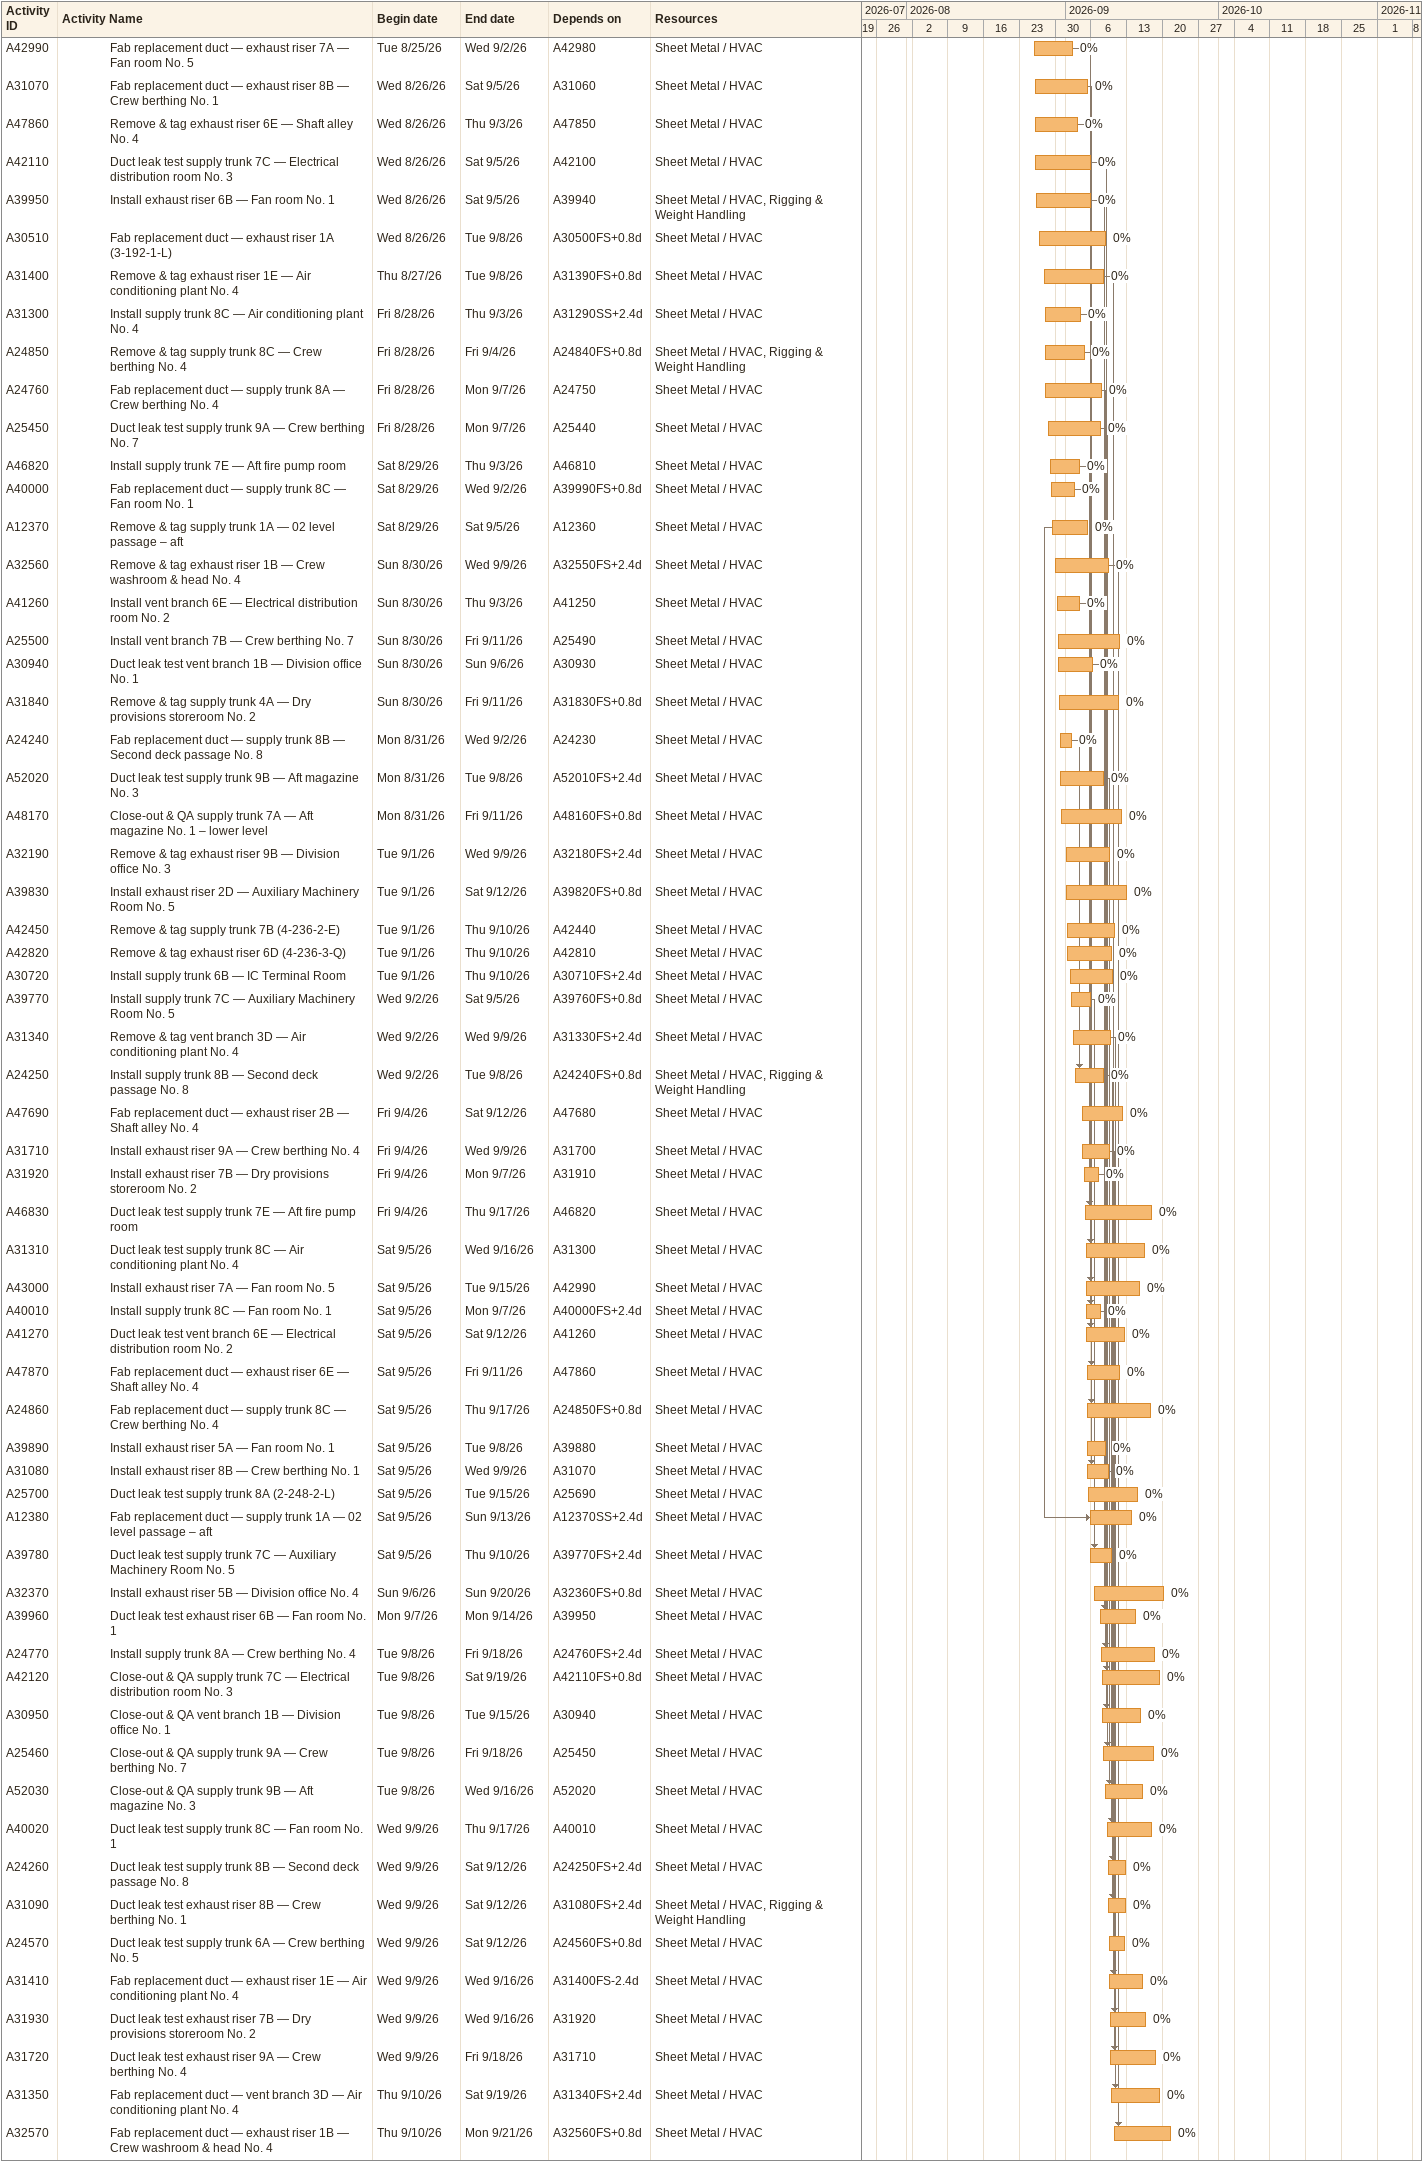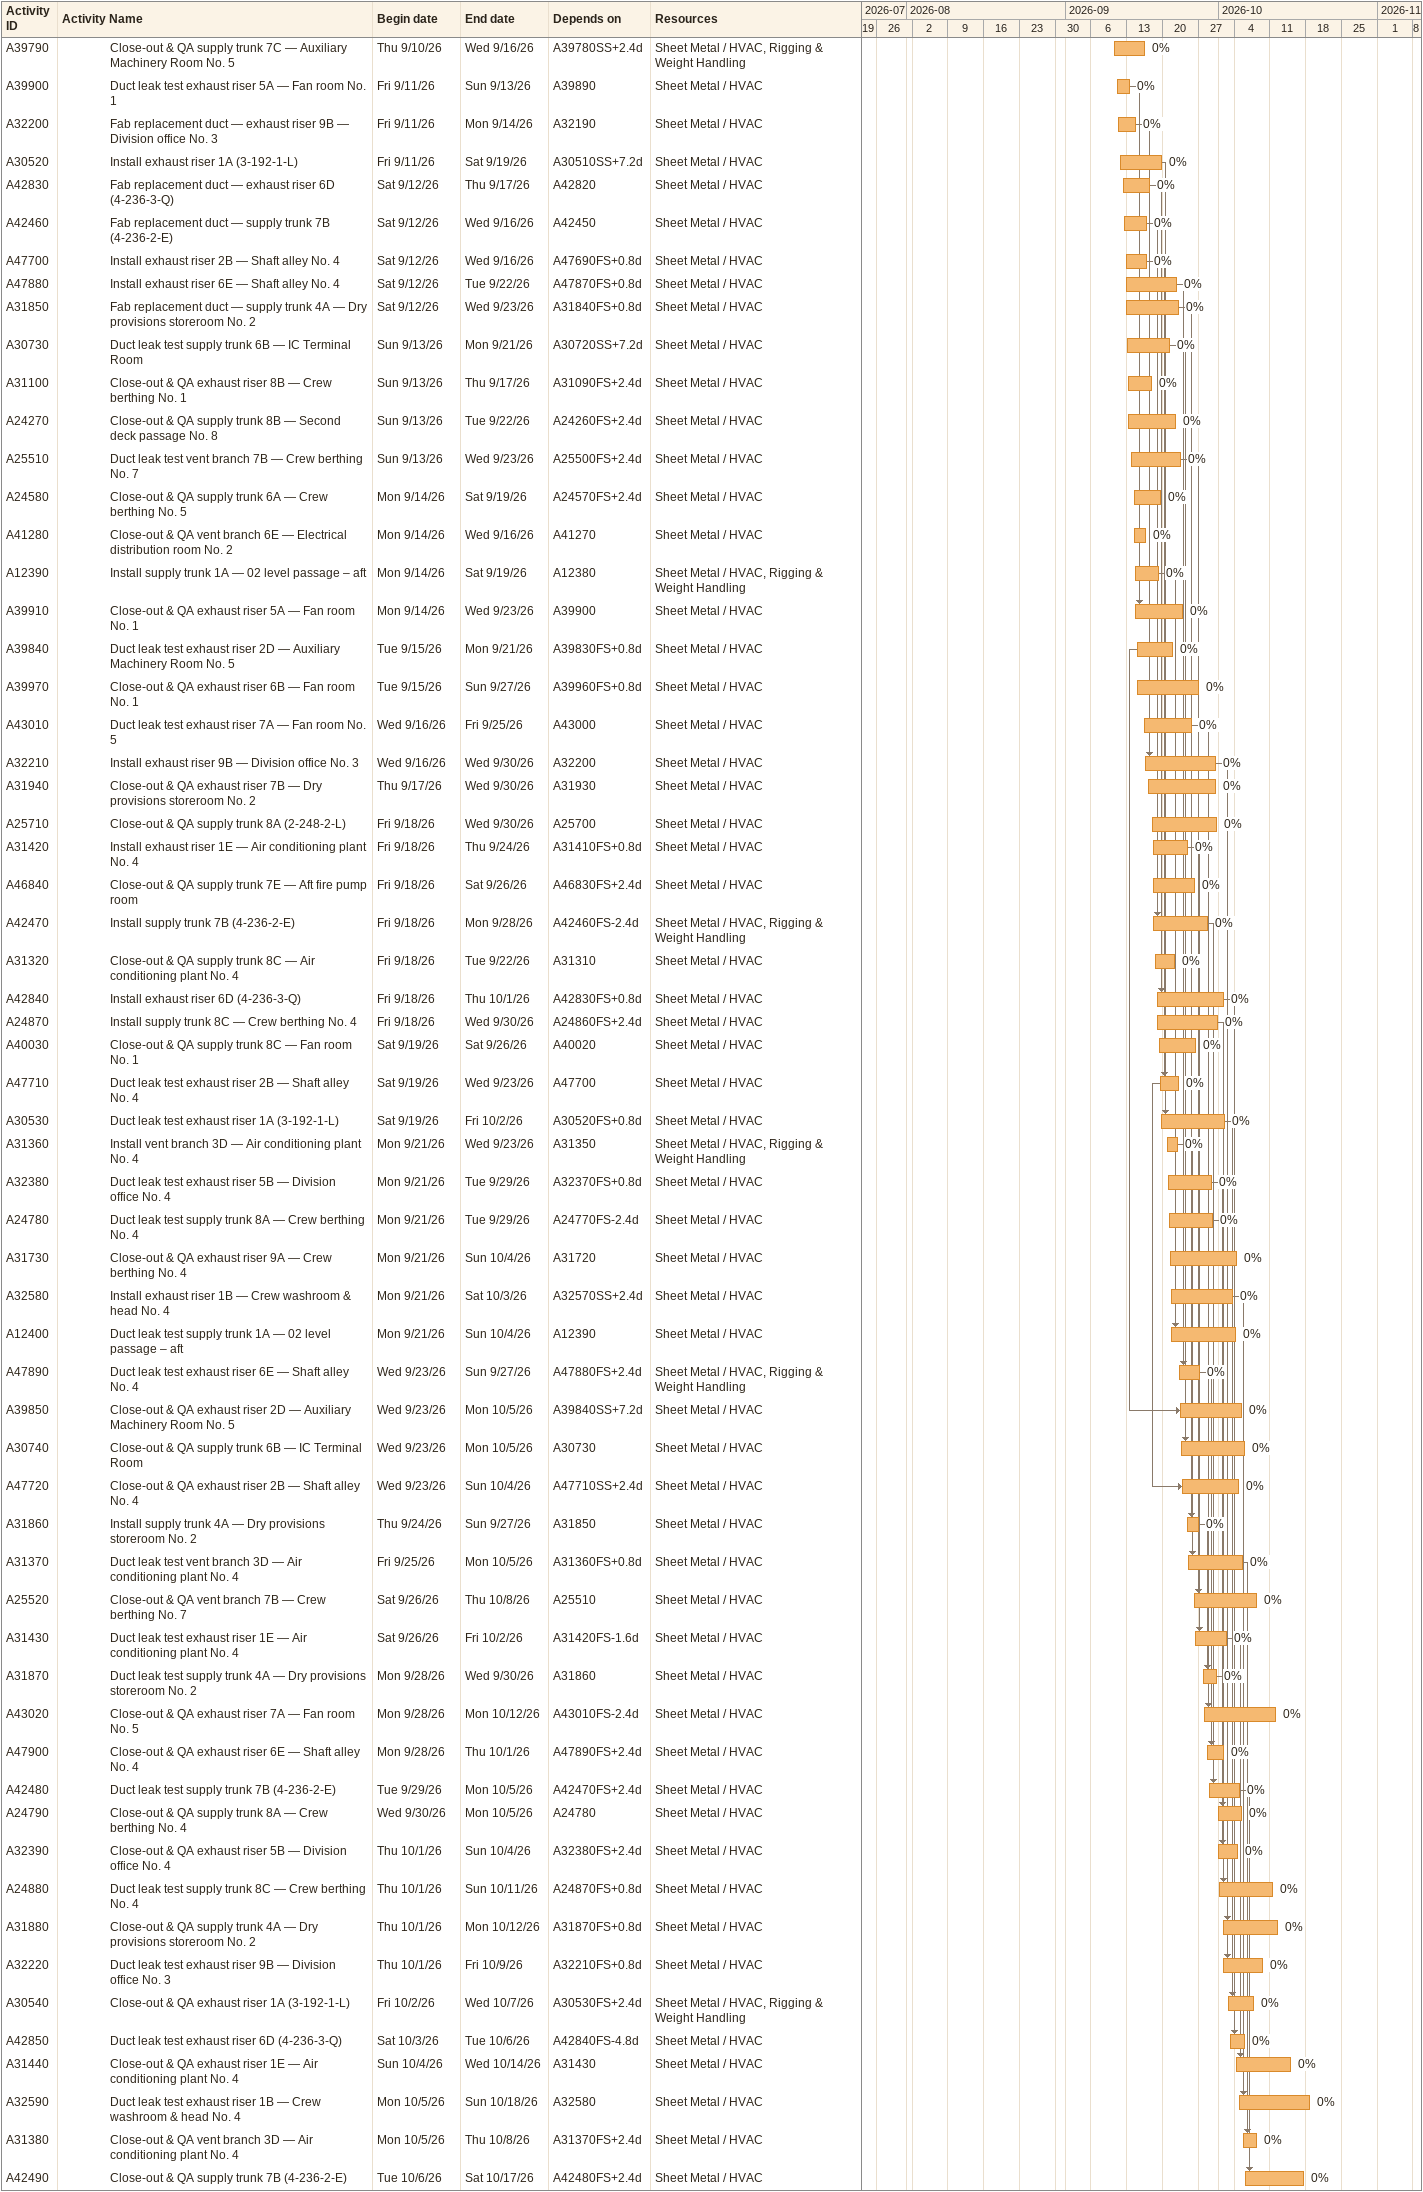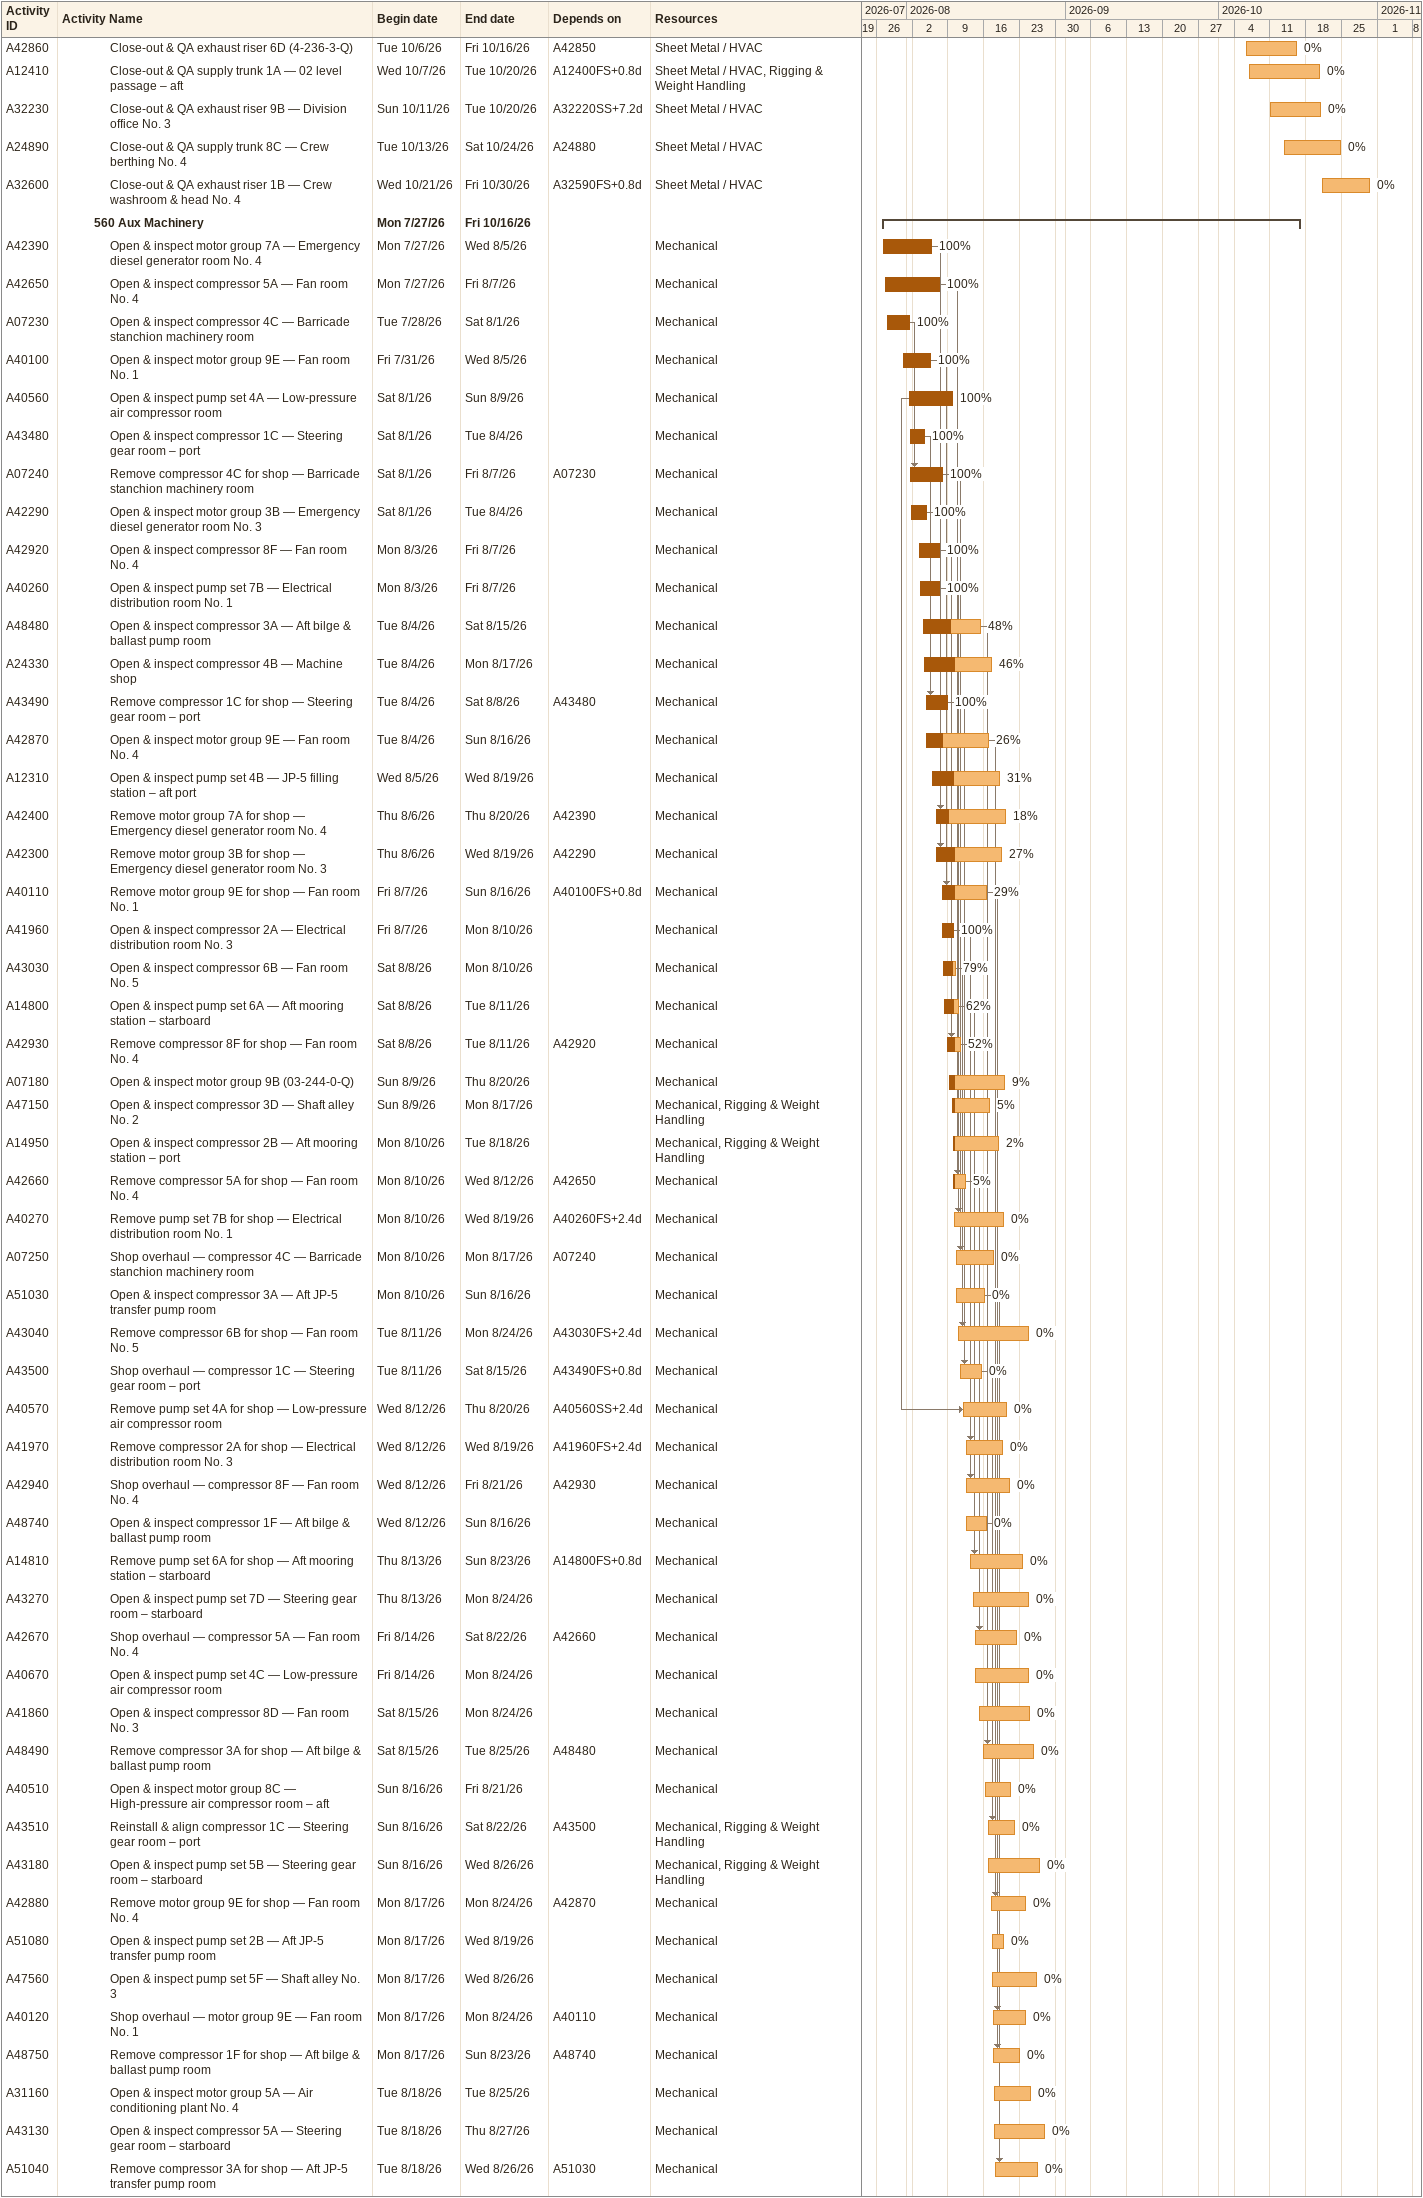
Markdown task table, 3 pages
| ID | Level | Task | Start | Finish | Predecessors | Resources | % complete |
|---|---|---|---|---|---|---|---|
| A42990 | 4 | Fab replacement duct — exhaust riser 7A — Fan room No. 5 | 2026-08-25 | 2026-09-02 | A42980 | Sheet Metal / HVAC | 0 |
| A31070 | 4 | Fab replacement duct — exhaust riser 8B — Crew berthing No. 1 | 2026-08-26 | 2026-09-05 | A31060 | Sheet Metal / HVAC | 0 |
| A47860 | 4 | Remove & tag exhaust riser 6E — Shaft alley No. 4 | 2026-08-26 | 2026-09-03 | A47850 | Sheet Metal / HVAC | 0 |
| A42110 | 4 | Duct leak test supply trunk 7C — Electrical distribution room No. 3 | 2026-08-26 | 2026-09-05 | A42100 | Sheet Metal / HVAC | 0 |
| A39950 | 4 | Install exhaust riser 6B — Fan room No. 1 | 2026-08-26 | 2026-09-05 | A39940 | Sheet Metal / HVAC, Rigging & Weight Handling | 0 |
| A30510 | 4 | Fab replacement duct — exhaust riser 1A (3-192-1-L) | 2026-08-26 | 2026-09-08 | A30500FS+0.8d | Sheet Metal / HVAC | 0 |
| A31400 | 4 | Remove & tag exhaust riser 1E — Air conditioning plant No. 4 | 2026-08-27 | 2026-09-08 | A31390FS+0.8d | Sheet Metal / HVAC | 0 |
| A31300 | 4 | Install supply trunk 8C — Air conditioning plant No. 4 | 2026-08-28 | 2026-09-03 | A31290SS+2.4d | Sheet Metal / HVAC | 0 |
| A24850 | 4 | Remove & tag supply trunk 8C — Crew berthing No. 4 | 2026-08-28 | 2026-09-04 | A24840FS+0.8d | Sheet Metal / HVAC, Rigging & Weight Handling | 0 |
| A24760 | 4 | Fab replacement duct — supply trunk 8A — Crew berthing No. 4 | 2026-08-28 | 2026-09-07 | A24750 | Sheet Metal / HVAC | 0 |
| A25450 | 4 | Duct leak test supply trunk 9A — Crew berthing No. 7 | 2026-08-28 | 2026-09-07 | A25440 | Sheet Metal / HVAC | 0 |
| A46820 | 4 | Install supply trunk 7E — Aft fire pump room | 2026-08-29 | 2026-09-03 | A46810 | Sheet Metal / HVAC | 0 |
| A40000 | 4 | Fab replacement duct — supply trunk 8C — Fan room No. 1 | 2026-08-29 | 2026-09-02 | A39990FS+0.8d | Sheet Metal / HVAC | 0 |
| A12370 | 4 | Remove & tag supply trunk 1A — 02 level passage – aft | 2026-08-29 | 2026-09-05 | A12360 | Sheet Metal / HVAC | 0 |
| A32560 | 4 | Remove & tag exhaust riser 1B — Crew washroom & head No. 4 | 2026-08-30 | 2026-09-09 | A32550FS+2.4d | Sheet Metal / HVAC | 0 |
| A41260 | 4 | Install vent branch 6E — Electrical distribution room No. 2 | 2026-08-30 | 2026-09-03 | A41250 | Sheet Metal / HVAC | 0 |
| A25500 | 4 | Install vent branch 7B — Crew berthing No. 7 | 2026-08-30 | 2026-09-11 | A25490 | Sheet Metal / HVAC | 0 |
| A30940 | 4 | Duct leak test vent branch 1B — Division office No. 1 | 2026-08-30 | 2026-09-06 | A30930 | Sheet Metal / HVAC | 0 |
| A31840 | 4 | Remove & tag supply trunk 4A — Dry provisions storeroom No. 2 | 2026-08-30 | 2026-09-11 | A31830FS+0.8d | Sheet Metal / HVAC | 0 |
| A24240 | 4 | Fab replacement duct — supply trunk 8B — Second deck passage No. 8 | 2026-08-31 | 2026-09-02 | A24230 | Sheet Metal / HVAC | 0 |
| A52020 | 4 | Duct leak test supply trunk 9B — Aft magazine No. 3 | 2026-08-31 | 2026-09-08 | A52010FS+2.4d | Sheet Metal / HVAC | 0 |
| A48170 | 4 | Close-out & QA supply trunk 7A — Aft magazine No. 1 – lower level | 2026-08-31 | 2026-09-11 | A48160FS+0.8d | Sheet Metal / HVAC | 0 |
| A32190 | 4 | Remove & tag exhaust riser 9B — Division office No. 3 | 2026-09-01 | 2026-09-09 | A32180FS+2.4d | Sheet Metal / HVAC | 0 |
| A39830 | 4 | Install exhaust riser 2D — Auxiliary Machinery Room No. 5 | 2026-09-01 | 2026-09-12 | A39820FS+0.8d | Sheet Metal / HVAC | 0 |
| A42450 | 4 | Remove & tag supply trunk 7B (4-236-2-E) | 2026-09-01 | 2026-09-10 | A42440 | Sheet Metal / HVAC | 0 |
| A42820 | 4 | Remove & tag exhaust riser 6D (4-236-3-Q) | 2026-09-01 | 2026-09-10 | A42810 | Sheet Metal / HVAC | 0 |
| A30720 | 4 | Install supply trunk 6B — IC Terminal Room | 2026-09-01 | 2026-09-10 | A30710FS+2.4d | Sheet Metal / HVAC | 0 |
| A39770 | 4 | Install supply trunk 7C — Auxiliary Machinery Room No. 5 | 2026-09-02 | 2026-09-05 | A39760FS+0.8d | Sheet Metal / HVAC | 0 |
| A31340 | 4 | Remove & tag vent branch 3D — Air conditioning plant No. 4 | 2026-09-02 | 2026-09-09 | A31330FS+2.4d | Sheet Metal / HVAC | 0 |
| A24250 | 4 | Install supply trunk 8B — Second deck passage No. 8 | 2026-09-02 | 2026-09-08 | A24240FS+0.8d | Sheet Metal / HVAC, Rigging & Weight Handling | 0 |
| A47690 | 4 | Fab replacement duct — exhaust riser 2B — Shaft alley No. 4 | 2026-09-04 | 2026-09-12 | A47680 | Sheet Metal / HVAC | 0 |
| A31710 | 4 | Install exhaust riser 9A — Crew berthing No. 4 | 2026-09-04 | 2026-09-09 | A31700 | Sheet Metal / HVAC | 0 |
| A31920 | 4 | Install exhaust riser 7B — Dry provisions storeroom No. 2 | 2026-09-04 | 2026-09-07 | A31910 | Sheet Metal / HVAC | 0 |
| A46830 | 4 | Duct leak test supply trunk 7E — Aft fire pump room | 2026-09-04 | 2026-09-17 | A46820 | Sheet Metal / HVAC | 0 |
| A31310 | 4 | Duct leak test supply trunk 8C — Air conditioning plant No. 4 | 2026-09-05 | 2026-09-16 | A31300 | Sheet Metal / HVAC | 0 |
| A43000 | 4 | Install exhaust riser 7A — Fan room No. 5 | 2026-09-05 | 2026-09-15 | A42990 | Sheet Metal / HVAC | 0 |
| A40010 | 4 | Install supply trunk 8C — Fan room No. 1 | 2026-09-05 | 2026-09-07 | A40000FS+2.4d | Sheet Metal / HVAC | 0 |
| A41270 | 4 | Duct leak test vent branch 6E — Electrical distribution room No. 2 | 2026-09-05 | 2026-09-12 | A41260 | Sheet Metal / HVAC | 0 |
| A47870 | 4 | Fab replacement duct — exhaust riser 6E — Shaft alley No. 4 | 2026-09-05 | 2026-09-11 | A47860 | Sheet Metal / HVAC | 0 |
| A24860 | 4 | Fab replacement duct — supply trunk 8C — Crew berthing No. 4 | 2026-09-05 | 2026-09-17 | A24850FS+0.8d | Sheet Metal / HVAC | 0 |
| A39890 | 4 | Install exhaust riser 5A — Fan room No. 1 | 2026-09-05 | 2026-09-08 | A39880 | Sheet Metal / HVAC | 0 |
| A31080 | 4 | Install exhaust riser 8B — Crew berthing No. 1 | 2026-09-05 | 2026-09-09 | A31070 | Sheet Metal / HVAC | 0 |
| A25700 | 4 | Duct leak test supply trunk 8A (2-248-2-L) | 2026-09-05 | 2026-09-15 | A25690 | Sheet Metal / HVAC | 0 |
| A12380 | 4 | Fab replacement duct — supply trunk 1A — 02 level passage – aft | 2026-09-05 | 2026-09-13 | A12370SS+2.4d | Sheet Metal / HVAC | 0 |
| A39780 | 4 | Duct leak test supply trunk 7C — Auxiliary Machinery Room No. 5 | 2026-09-05 | 2026-09-10 | A39770FS+2.4d | Sheet Metal / HVAC | 0 |
| A32370 | 4 | Install exhaust riser 5B — Division office No. 4 | 2026-09-06 | 2026-09-20 | A32360FS+0.8d | Sheet Metal / HVAC | 0 |
| A39960 | 4 | Duct leak test exhaust riser 6B — Fan room No. 1 | 2026-09-07 | 2026-09-14 | A39950 | Sheet Metal / HVAC | 0 |
| A24770 | 4 | Install supply trunk 8A — Crew berthing No. 4 | 2026-09-08 | 2026-09-18 | A24760FS+2.4d | Sheet Metal / HVAC | 0 |
| A42120 | 4 | Close-out & QA supply trunk 7C — Electrical distribution room No. 3 | 2026-09-08 | 2026-09-19 | A42110FS+0.8d | Sheet Metal / HVAC | 0 |
| A30950 | 4 | Close-out & QA vent branch 1B — Division office No. 1 | 2026-09-08 | 2026-09-15 | A30940 | Sheet Metal / HVAC | 0 |
| A25460 | 4 | Close-out & QA supply trunk 9A — Crew berthing No. 7 | 2026-09-08 | 2026-09-18 | A25450 | Sheet Metal / HVAC | 0 |
| A52030 | 4 | Close-out & QA supply trunk 9B — Aft magazine No. 3 | 2026-09-08 | 2026-09-16 | A52020 | Sheet Metal / HVAC | 0 |
| A40020 | 4 | Duct leak test supply trunk 8C — Fan room No. 1 | 2026-09-09 | 2026-09-17 | A40010 | Sheet Metal / HVAC | 0 |
| A24260 | 4 | Duct leak test supply trunk 8B — Second deck passage No. 8 | 2026-09-09 | 2026-09-12 | A24250FS+2.4d | Sheet Metal / HVAC | 0 |
| A31090 | 4 | Duct leak test exhaust riser 8B — Crew berthing No. 1 | 2026-09-09 | 2026-09-12 | A31080FS+2.4d | Sheet Metal / HVAC, Rigging & Weight Handling | 0 |
| A24570 | 4 | Duct leak test supply trunk 6A — Crew berthing No. 5 | 2026-09-09 | 2026-09-12 | A24560FS+0.8d | Sheet Metal / HVAC | 0 |
| A31410 | 4 | Fab replacement duct — exhaust riser 1E — Air conditioning plant No. 4 | 2026-09-09 | 2026-09-16 | A31400FS-2.4d | Sheet Metal / HVAC | 0 |
| A31930 | 4 | Duct leak test exhaust riser 7B — Dry provisions storeroom No. 2 | 2026-09-09 | 2026-09-16 | A31920 | Sheet Metal / HVAC | 0 |
| A31720 | 4 | Duct leak test exhaust riser 9A — Crew berthing No. 4 | 2026-09-09 | 2026-09-18 | A31710 | Sheet Metal / HVAC | 0 |
| A31350 | 4 | Fab replacement duct — vent branch 3D — Air conditioning plant No. 4 | 2026-09-10 | 2026-09-19 | A31340FS+2.4d | Sheet Metal / HVAC | 0 |
| A32570 | 4 | Fab replacement duct — exhaust riser 1B — Crew washroom & head No. 4 | 2026-09-10 | 2026-09-21 | A32560FS+0.8d | Sheet Metal / HVAC | 0 |
| A39790 | 4 | Close-out & QA supply trunk 7C — Auxiliary Machinery Room No. 5 | 2026-09-10 | 2026-09-16 | A39780SS+2.4d | Sheet Metal / HVAC, Rigging & Weight Handling | 0 |
| A39900 | 4 | Duct leak test exhaust riser 5A — Fan room No. 1 | 2026-09-11 | 2026-09-13 | A39890 | Sheet Metal / HVAC | 0 |
| A32200 | 4 | Fab replacement duct — exhaust riser 9B — Division office No. 3 | 2026-09-11 | 2026-09-14 | A32190 | Sheet Metal / HVAC | 0 |
| A30520 | 4 | Install exhaust riser 1A (3-192-1-L) | 2026-09-11 | 2026-09-19 | A30510SS+7.2d | Sheet Metal / HVAC | 0 |
| A42830 | 4 | Fab replacement duct — exhaust riser 6D (4-236-3-Q) | 2026-09-12 | 2026-09-17 | A42820 | Sheet Metal / HVAC | 0 |
| A42460 | 4 | Fab replacement duct — supply trunk 7B (4-236-2-E) | 2026-09-12 | 2026-09-16 | A42450 | Sheet Metal / HVAC | 0 |
| A47700 | 4 | Install exhaust riser 2B — Shaft alley No. 4 | 2026-09-12 | 2026-09-16 | A47690FS+0.8d | Sheet Metal / HVAC | 0 |
| A47880 | 4 | Install exhaust riser 6E — Shaft alley No. 4 | 2026-09-12 | 2026-09-22 | A47870FS+0.8d | Sheet Metal / HVAC | 0 |
| A31850 | 4 | Fab replacement duct — supply trunk 4A — Dry provisions storeroom No. 2 | 2026-09-12 | 2026-09-23 | A31840FS+0.8d | Sheet Metal / HVAC | 0 |
| A30730 | 4 | Duct leak test supply trunk 6B — IC Terminal Room | 2026-09-13 | 2026-09-21 | A30720SS+7.2d | Sheet Metal / HVAC | 0 |
| A31100 | 4 | Close-out & QA exhaust riser 8B — Crew berthing No. 1 | 2026-09-13 | 2026-09-17 | A31090FS+2.4d | Sheet Metal / HVAC | 0 |
| A24270 | 4 | Close-out & QA supply trunk 8B — Second deck passage No. 8 | 2026-09-13 | 2026-09-22 | A24260FS+2.4d | Sheet Metal / HVAC | 0 |
| A25510 | 4 | Duct leak test vent branch 7B — Crew berthing No. 7 | 2026-09-13 | 2026-09-23 | A25500FS+2.4d | Sheet Metal / HVAC | 0 |
| A24580 | 4 | Close-out & QA supply trunk 6A — Crew berthing No. 5 | 2026-09-14 | 2026-09-19 | A24570FS+2.4d | Sheet Metal / HVAC | 0 |
| A41280 | 4 | Close-out & QA vent branch 6E — Electrical distribution room No. 2 | 2026-09-14 | 2026-09-16 | A41270 | Sheet Metal / HVAC | 0 |
| A12390 | 4 | Install supply trunk 1A — 02 level passage – aft | 2026-09-14 | 2026-09-19 | A12380 | Sheet Metal / HVAC, Rigging & Weight Handling | 0 |
| A39910 | 4 | Close-out & QA exhaust riser 5A — Fan room No. 1 | 2026-09-14 | 2026-09-23 | A39900 | Sheet Metal / HVAC | 0 |
| A39840 | 4 | Duct leak test exhaust riser 2D — Auxiliary Machinery Room No. 5 | 2026-09-15 | 2026-09-21 | A39830FS+0.8d | Sheet Metal / HVAC | 0 |
| A39970 | 4 | Close-out & QA exhaust riser 6B — Fan room No. 1 | 2026-09-15 | 2026-09-27 | A39960FS+0.8d | Sheet Metal / HVAC | 0 |
| A43010 | 4 | Duct leak test exhaust riser 7A — Fan room No. 5 | 2026-09-16 | 2026-09-25 | A43000 | Sheet Metal / HVAC | 0 |
| A32210 | 4 | Install exhaust riser 9B — Division office No. 3 | 2026-09-16 | 2026-09-30 | A32200 | Sheet Metal / HVAC | 0 |
| A31940 | 4 | Close-out & QA exhaust riser 7B — Dry provisions storeroom No. 2 | 2026-09-17 | 2026-09-30 | A31930 | Sheet Metal / HVAC | 0 |
| A25710 | 4 | Close-out & QA supply trunk 8A (2-248-2-L) | 2026-09-18 | 2026-09-30 | A25700 | Sheet Metal / HVAC | 0 |
| A31420 | 4 | Install exhaust riser 1E — Air conditioning plant No. 4 | 2026-09-18 | 2026-09-24 | A31410FS+0.8d | Sheet Metal / HVAC | 0 |
| A46840 | 4 | Close-out & QA supply trunk 7E — Aft fire pump room | 2026-09-18 | 2026-09-26 | A46830FS+2.4d | Sheet Metal / HVAC | 0 |
| A42470 | 4 | Install supply trunk 7B (4-236-2-E) | 2026-09-18 | 2026-09-28 | A42460FS-2.4d | Sheet Metal / HVAC, Rigging & Weight Handling | 0 |
| A31320 | 4 | Close-out & QA supply trunk 8C — Air conditioning plant No. 4 | 2026-09-18 | 2026-09-22 | A31310 | Sheet Metal / HVAC | 0 |
| A42840 | 4 | Install exhaust riser 6D (4-236-3-Q) | 2026-09-18 | 2026-10-01 | A42830FS+0.8d | Sheet Metal / HVAC | 0 |
| A24870 | 4 | Install supply trunk 8C — Crew berthing No. 4 | 2026-09-18 | 2026-09-30 | A24860FS+2.4d | Sheet Metal / HVAC | 0 |
| A40030 | 4 | Close-out & QA supply trunk 8C — Fan room No. 1 | 2026-09-19 | 2026-09-26 | A40020 | Sheet Metal / HVAC | 0 |
| A47710 | 4 | Duct leak test exhaust riser 2B — Shaft alley No. 4 | 2026-09-19 | 2026-09-23 | A47700 | Sheet Metal / HVAC | 0 |
| A30530 | 4 | Duct leak test exhaust riser 1A (3-192-1-L) | 2026-09-19 | 2026-10-02 | A30520FS+0.8d | Sheet Metal / HVAC | 0 |
| A31360 | 4 | Install vent branch 3D — Air conditioning plant No. 4 | 2026-09-21 | 2026-09-23 | A31350 | Sheet Metal / HVAC, Rigging & Weight Handling | 0 |
| A32380 | 4 | Duct leak test exhaust riser 5B — Division office No. 4 | 2026-09-21 | 2026-09-29 | A32370FS+0.8d | Sheet Metal / HVAC | 0 |
| A24780 | 4 | Duct leak test supply trunk 8A — Crew berthing No. 4 | 2026-09-21 | 2026-09-29 | A24770FS-2.4d | Sheet Metal / HVAC | 0 |
| A31730 | 4 | Close-out & QA exhaust riser 9A — Crew berthing No. 4 | 2026-09-21 | 2026-10-04 | A31720 | Sheet Metal / HVAC | 0 |
| A32580 | 4 | Install exhaust riser 1B — Crew washroom & head No. 4 | 2026-09-21 | 2026-10-03 | A32570SS+2.4d | Sheet Metal / HVAC | 0 |
| A12400 | 4 | Duct leak test supply trunk 1A — 02 level passage – aft | 2026-09-21 | 2026-10-04 | A12390 | Sheet Metal / HVAC | 0 |
| A47890 | 4 | Duct leak test exhaust riser 6E — Shaft alley No. 4 | 2026-09-23 | 2026-09-27 | A47880FS+2.4d | Sheet Metal / HVAC, Rigging & Weight Handling | 0 |
| A39850 | 4 | Close-out & QA exhaust riser 2D — Auxiliary Machinery Room No. 5 | 2026-09-23 | 2026-10-05 | A39840SS+7.2d | Sheet Metal / HVAC | 0 |
| A30740 | 4 | Close-out & QA supply trunk 6B — IC Terminal Room | 2026-09-23 | 2026-10-05 | A30730 | Sheet Metal / HVAC | 0 |
| A47720 | 4 | Close-out & QA exhaust riser 2B — Shaft alley No. 4 | 2026-09-23 | 2026-10-04 | A47710SS+2.4d | Sheet Metal / HVAC | 0 |
| A31860 | 4 | Install supply trunk 4A — Dry provisions storeroom No. 2 | 2026-09-24 | 2026-09-27 | A31850 | Sheet Metal / HVAC | 0 |
| A31370 | 4 | Duct leak test vent branch 3D — Air conditioning plant No. 4 | 2026-09-25 | 2026-10-05 | A31360FS+0.8d | Sheet Metal / HVAC | 0 |
| A25520 | 4 | Close-out & QA vent branch 7B — Crew berthing No. 7 | 2026-09-26 | 2026-10-08 | A25510 | Sheet Metal / HVAC | 0 |
| A31430 | 4 | Duct leak test exhaust riser 1E — Air conditioning plant No. 4 | 2026-09-26 | 2026-10-02 | A31420FS-1.6d | Sheet Metal / HVAC | 0 |
| A31870 | 4 | Duct leak test supply trunk 4A — Dry provisions storeroom No. 2 | 2026-09-28 | 2026-09-30 | A31860 | Sheet Metal / HVAC | 0 |
| A43020 | 4 | Close-out & QA exhaust riser 7A — Fan room No. 5 | 2026-09-28 | 2026-10-12 | A43010FS-2.4d | Sheet Metal / HVAC | 0 |
| A47900 | 4 | Close-out & QA exhaust riser 6E — Shaft alley No. 4 | 2026-09-28 | 2026-10-01 | A47890FS+2.4d | Sheet Metal / HVAC | 0 |
| A42480 | 4 | Duct leak test supply trunk 7B (4-236-2-E) | 2026-09-29 | 2026-10-05 | A42470FS+2.4d | Sheet Metal / HVAC | 0 |
| A24790 | 4 | Close-out & QA supply trunk 8A — Crew berthing No. 4 | 2026-09-30 | 2026-10-05 | A24780 | Sheet Metal / HVAC | 0 |
| A32390 | 4 | Close-out & QA exhaust riser 5B — Division office No. 4 | 2026-10-01 | 2026-10-04 | A32380FS+2.4d | Sheet Metal / HVAC | 0 |
| A24880 | 4 | Duct leak test supply trunk 8C — Crew berthing No. 4 | 2026-10-01 | 2026-10-11 | A24870FS+0.8d | Sheet Metal / HVAC | 0 |
| A31880 | 4 | Close-out & QA supply trunk 4A — Dry provisions storeroom No. 2 | 2026-10-01 | 2026-10-12 | A31870FS+0.8d | Sheet Metal / HVAC | 0 |
| A32220 | 4 | Duct leak test exhaust riser 9B — Division office No. 3 | 2026-10-01 | 2026-10-09 | A32210FS+0.8d | Sheet Metal / HVAC | 0 |
| A30540 | 4 | Close-out & QA exhaust riser 1A (3-192-1-L) | 2026-10-02 | 2026-10-07 | A30530FS+2.4d | Sheet Metal / HVAC, Rigging & Weight Handling | 0 |
| A42850 | 4 | Duct leak test exhaust riser 6D (4-236-3-Q) | 2026-10-03 | 2026-10-06 | A42840FS-4.8d | Sheet Metal / HVAC | 0 |
| A31440 | 4 | Close-out & QA exhaust riser 1E — Air conditioning plant No. 4 | 2026-10-04 | 2026-10-14 | A31430 | Sheet Metal / HVAC | 0 |
| A32590 | 4 | Duct leak test exhaust riser 1B — Crew washroom & head No. 4 | 2026-10-05 | 2026-10-18 | A32580 | Sheet Metal / HVAC | 0 |
| A31380 | 4 | Close-out & QA vent branch 3D — Air conditioning plant No. 4 | 2026-10-05 | 2026-10-08 | A31370FS+2.4d | Sheet Metal / HVAC | 0 |
| A42490 | 4 | Close-out & QA supply trunk 7B (4-236-2-E) | 2026-10-06 | 2026-10-17 | A42480FS+2.4d | Sheet Metal / HVAC | 0 |
| A42860 | 4 | Close-out & QA exhaust riser 6D (4-236-3-Q) | 2026-10-06 | 2026-10-16 | A42850 | Sheet Metal / HVAC | 0 |
| A12410 | 4 | Close-out & QA supply trunk 1A — 02 level passage – aft | 2026-10-07 | 2026-10-20 | A12400FS+0.8d | Sheet Metal / HVAC, Rigging & Weight Handling | 0 |
| A32230 | 4 | Close-out & QA exhaust riser 9B — Division office No. 3 | 2026-10-11 | 2026-10-20 | A32220SS+7.2d | Sheet Metal / HVAC | 0 |
| A24890 | 4 | Close-out & QA supply trunk 8C — Crew berthing No. 4 | 2026-10-13 | 2026-10-24 | A24880 | Sheet Metal / HVAC | 0 |
| A32600 | 4 | Close-out & QA exhaust riser 1B — Crew washroom & head No. 4 | 2026-10-21 | 2026-10-30 | A32590FS+0.8d | Sheet Metal / HVAC | 0 |
|  | 3 | **560 Aux Machinery** | 2026-07-27 | 2026-10-16 |  |  |  |
| A42390 | 4 | Open & inspect motor group 7A — Emergency diesel generator room No. 4 | 2026-07-27 | 2026-08-05 |  | Mechanical | 100 |
| A42650 | 4 | Open & inspect compressor 5A — Fan room No. 4 | 2026-07-27 | 2026-08-07 |  | Mechanical | 100 |
| A07230 | 4 | Open & inspect compressor 4C — Barricade stanchion machinery room | 2026-07-28 | 2026-08-01 |  | Mechanical | 100 |
| A40100 | 4 | Open & inspect motor group 9E — Fan room No. 1 | 2026-07-31 | 2026-08-05 |  | Mechanical | 100 |
| A40560 | 4 | Open & inspect pump set 4A — Low-pressure air compressor room | 2026-08-01 | 2026-08-09 |  | Mechanical | 100 |
| A43480 | 4 | Open & inspect compressor 1C — Steering gear room – port | 2026-08-01 | 2026-08-04 |  | Mechanical | 100 |
| A07240 | 4 | Remove compressor 4C for shop — Barricade stanchion machinery room | 2026-08-01 | 2026-08-07 | A07230 | Mechanical | 100 |
| A42290 | 4 | Open & inspect motor group 3B — Emergency diesel generator room No. 3 | 2026-08-01 | 2026-08-04 |  | Mechanical | 100 |
| A42920 | 4 | Open & inspect compressor 8F — Fan room No. 4 | 2026-08-03 | 2026-08-07 |  | Mechanical | 100 |
| A40260 | 4 | Open & inspect pump set 7B — Electrical distribution room No. 1 | 2026-08-03 | 2026-08-07 |  | Mechanical | 100 |
| A48480 | 4 | Open & inspect compressor 3A — Aft bilge & ballast pump room | 2026-08-04 | 2026-08-15 |  | Mechanical | 48 |
| A24330 | 4 | Open & inspect compressor 4B — Machine shop | 2026-08-04 | 2026-08-17 |  | Mechanical | 46 |
| A43490 | 4 | Remove compressor 1C for shop — Steering gear room – port | 2026-08-04 | 2026-08-08 | A43480 | Mechanical | 100 |
| A42870 | 4 | Open & inspect motor group 9E — Fan room No. 4 | 2026-08-04 | 2026-08-16 |  | Mechanical | 26 |
| A12310 | 4 | Open & inspect pump set 4B — JP-5 filling station – aft port | 2026-08-05 | 2026-08-19 |  | Mechanical | 31 |
| A42400 | 4 | Remove motor group 7A for shop — Emergency diesel generator room No. 4 | 2026-08-06 | 2026-08-20 | A42390 | Mechanical | 18 |
| A42300 | 4 | Remove motor group 3B for shop — Emergency diesel generator room No. 3 | 2026-08-06 | 2026-08-19 | A42290 | Mechanical | 27 |
| A40110 | 4 | Remove motor group 9E for shop — Fan room No. 1 | 2026-08-07 | 2026-08-16 | A40100FS+0.8d | Mechanical | 29 |
| A41960 | 4 | Open & inspect compressor 2A — Electrical distribution room No. 3 | 2026-08-07 | 2026-08-10 |  | Mechanical | 100 |
| A43030 | 4 | Open & inspect compressor 6B — Fan room No. 5 | 2026-08-08 | 2026-08-10 |  | Mechanical | 79 |
| A14800 | 4 | Open & inspect pump set 6A — Aft mooring station – starboard | 2026-08-08 | 2026-08-11 |  | Mechanical | 62 |
| A42930 | 4 | Remove compressor 8F for shop — Fan room No. 4 | 2026-08-08 | 2026-08-11 | A42920 | Mechanical | 52 |
| A07180 | 4 | Open & inspect motor group 9B (03-244-0-Q) | 2026-08-09 | 2026-08-20 |  | Mechanical | 9 |
| A47150 | 4 | Open & inspect compressor 3D — Shaft alley No. 2 | 2026-08-09 | 2026-08-17 |  | Mechanical, Rigging & Weight Handling | 5 |
| A14950 | 4 | Open & inspect compressor 2B — Aft mooring station – port | 2026-08-10 | 2026-08-18 |  | Mechanical, Rigging & Weight Handling | 2 |
| A42660 | 4 | Remove compressor 5A for shop — Fan room No. 4 | 2026-08-10 | 2026-08-12 | A42650 | Mechanical | 5 |
| A40270 | 4 | Remove pump set 7B for shop — Electrical distribution room No. 1 | 2026-08-10 | 2026-08-19 | A40260FS+2.4d | Mechanical | 0 |
| A07250 | 4 | Shop overhaul — compressor 4C — Barricade stanchion machinery room | 2026-08-10 | 2026-08-17 | A07240 | Mechanical | 0 |
| A51030 | 4 | Open & inspect compressor 3A — Aft JP-5 transfer pump room | 2026-08-10 | 2026-08-16 |  | Mechanical | 0 |
| A43040 | 4 | Remove compressor 6B for shop — Fan room No. 5 | 2026-08-11 | 2026-08-24 | A43030FS+2.4d | Mechanical | 0 |
| A43500 | 4 | Shop overhaul — compressor 1C — Steering gear room – port | 2026-08-11 | 2026-08-15 | A43490FS+0.8d | Mechanical | 0 |
| A40570 | 4 | Remove pump set 4A for shop — Low-pressure air compressor room | 2026-08-12 | 2026-08-20 | A40560SS+2.4d | Mechanical | 0 |
| A41970 | 4 | Remove compressor 2A for shop — Electrical distribution room No. 3 | 2026-08-12 | 2026-08-19 | A41960FS+2.4d | Mechanical | 0 |
| A42940 | 4 | Shop overhaul — compressor 8F — Fan room No. 4 | 2026-08-12 | 2026-08-21 | A42930 | Mechanical | 0 |
| A48740 | 4 | Open & inspect compressor 1F — Aft bilge & ballast pump room | 2026-08-12 | 2026-08-16 |  | Mechanical | 0 |
| A14810 | 4 | Remove pump set 6A for shop — Aft mooring station – starboard | 2026-08-13 | 2026-08-23 | A14800FS+0.8d | Mechanical | 0 |
| A43270 | 4 | Open & inspect pump set 7D — Steering gear room – starboard | 2026-08-13 | 2026-08-24 |  | Mechanical | 0 |
| A42670 | 4 | Shop overhaul — compressor 5A — Fan room No. 4 | 2026-08-14 | 2026-08-22 | A42660 | Mechanical | 0 |
| A40670 | 4 | Open & inspect pump set 4C — Low-pressure air compressor room | 2026-08-14 | 2026-08-24 |  | Mechanical | 0 |
| A41860 | 4 | Open & inspect compressor 8D — Fan room No. 3 | 2026-08-15 | 2026-08-24 |  | Mechanical | 0 |
| A48490 | 4 | Remove compressor 3A for shop — Aft bilge & ballast pump room | 2026-08-15 | 2026-08-25 | A48480 | Mechanical | 0 |
| A40510 | 4 | Open & inspect motor group 8C — High-pressure air compressor room – aft | 2026-08-16 | 2026-08-21 |  | Mechanical | 0 |
| A43510 | 4 | Reinstall & align compressor 1C — Steering gear room – port | 2026-08-16 | 2026-08-22 | A43500 | Mechanical, Rigging & Weight Handling | 0 |
| A43180 | 4 | Open & inspect pump set 5B — Steering gear room – starboard | 2026-08-16 | 2026-08-26 |  | Mechanical, Rigging & Weight Handling | 0 |
| A42880 | 4 | Remove motor group 9E for shop — Fan room No. 4 | 2026-08-17 | 2026-08-24 | A42870 | Mechanical | 0 |
| A51080 | 4 | Open & inspect pump set 2B — Aft JP-5 transfer pump room | 2026-08-17 | 2026-08-19 |  | Mechanical | 0 |
| A47560 | 4 | Open & inspect pump set 5F — Shaft alley No. 3 | 2026-08-17 | 2026-08-26 |  | Mechanical | 0 |
| A40120 | 4 | Shop overhaul — motor group 9E — Fan room No. 1 | 2026-08-17 | 2026-08-24 | A40110 | Mechanical | 0 |
| A48750 | 4 | Remove compressor 1F for shop — Aft bilge & ballast pump room | 2026-08-17 | 2026-08-23 | A48740 | Mechanical | 0 |
| A31160 | 4 | Open & inspect motor group 5A — Air conditioning plant No. 4 | 2026-08-18 | 2026-08-25 |  | Mechanical | 0 |
| A43130 | 4 | Open & inspect compressor 5A — Steering gear room – starboard | 2026-08-18 | 2026-08-27 |  | Mechanical | 0 |
| A51040 | 4 | Remove compressor 3A for shop — Aft JP-5 transfer pump room | 2026-08-18 | 2026-08-26 | A51030 | Mechanical | 0 |
